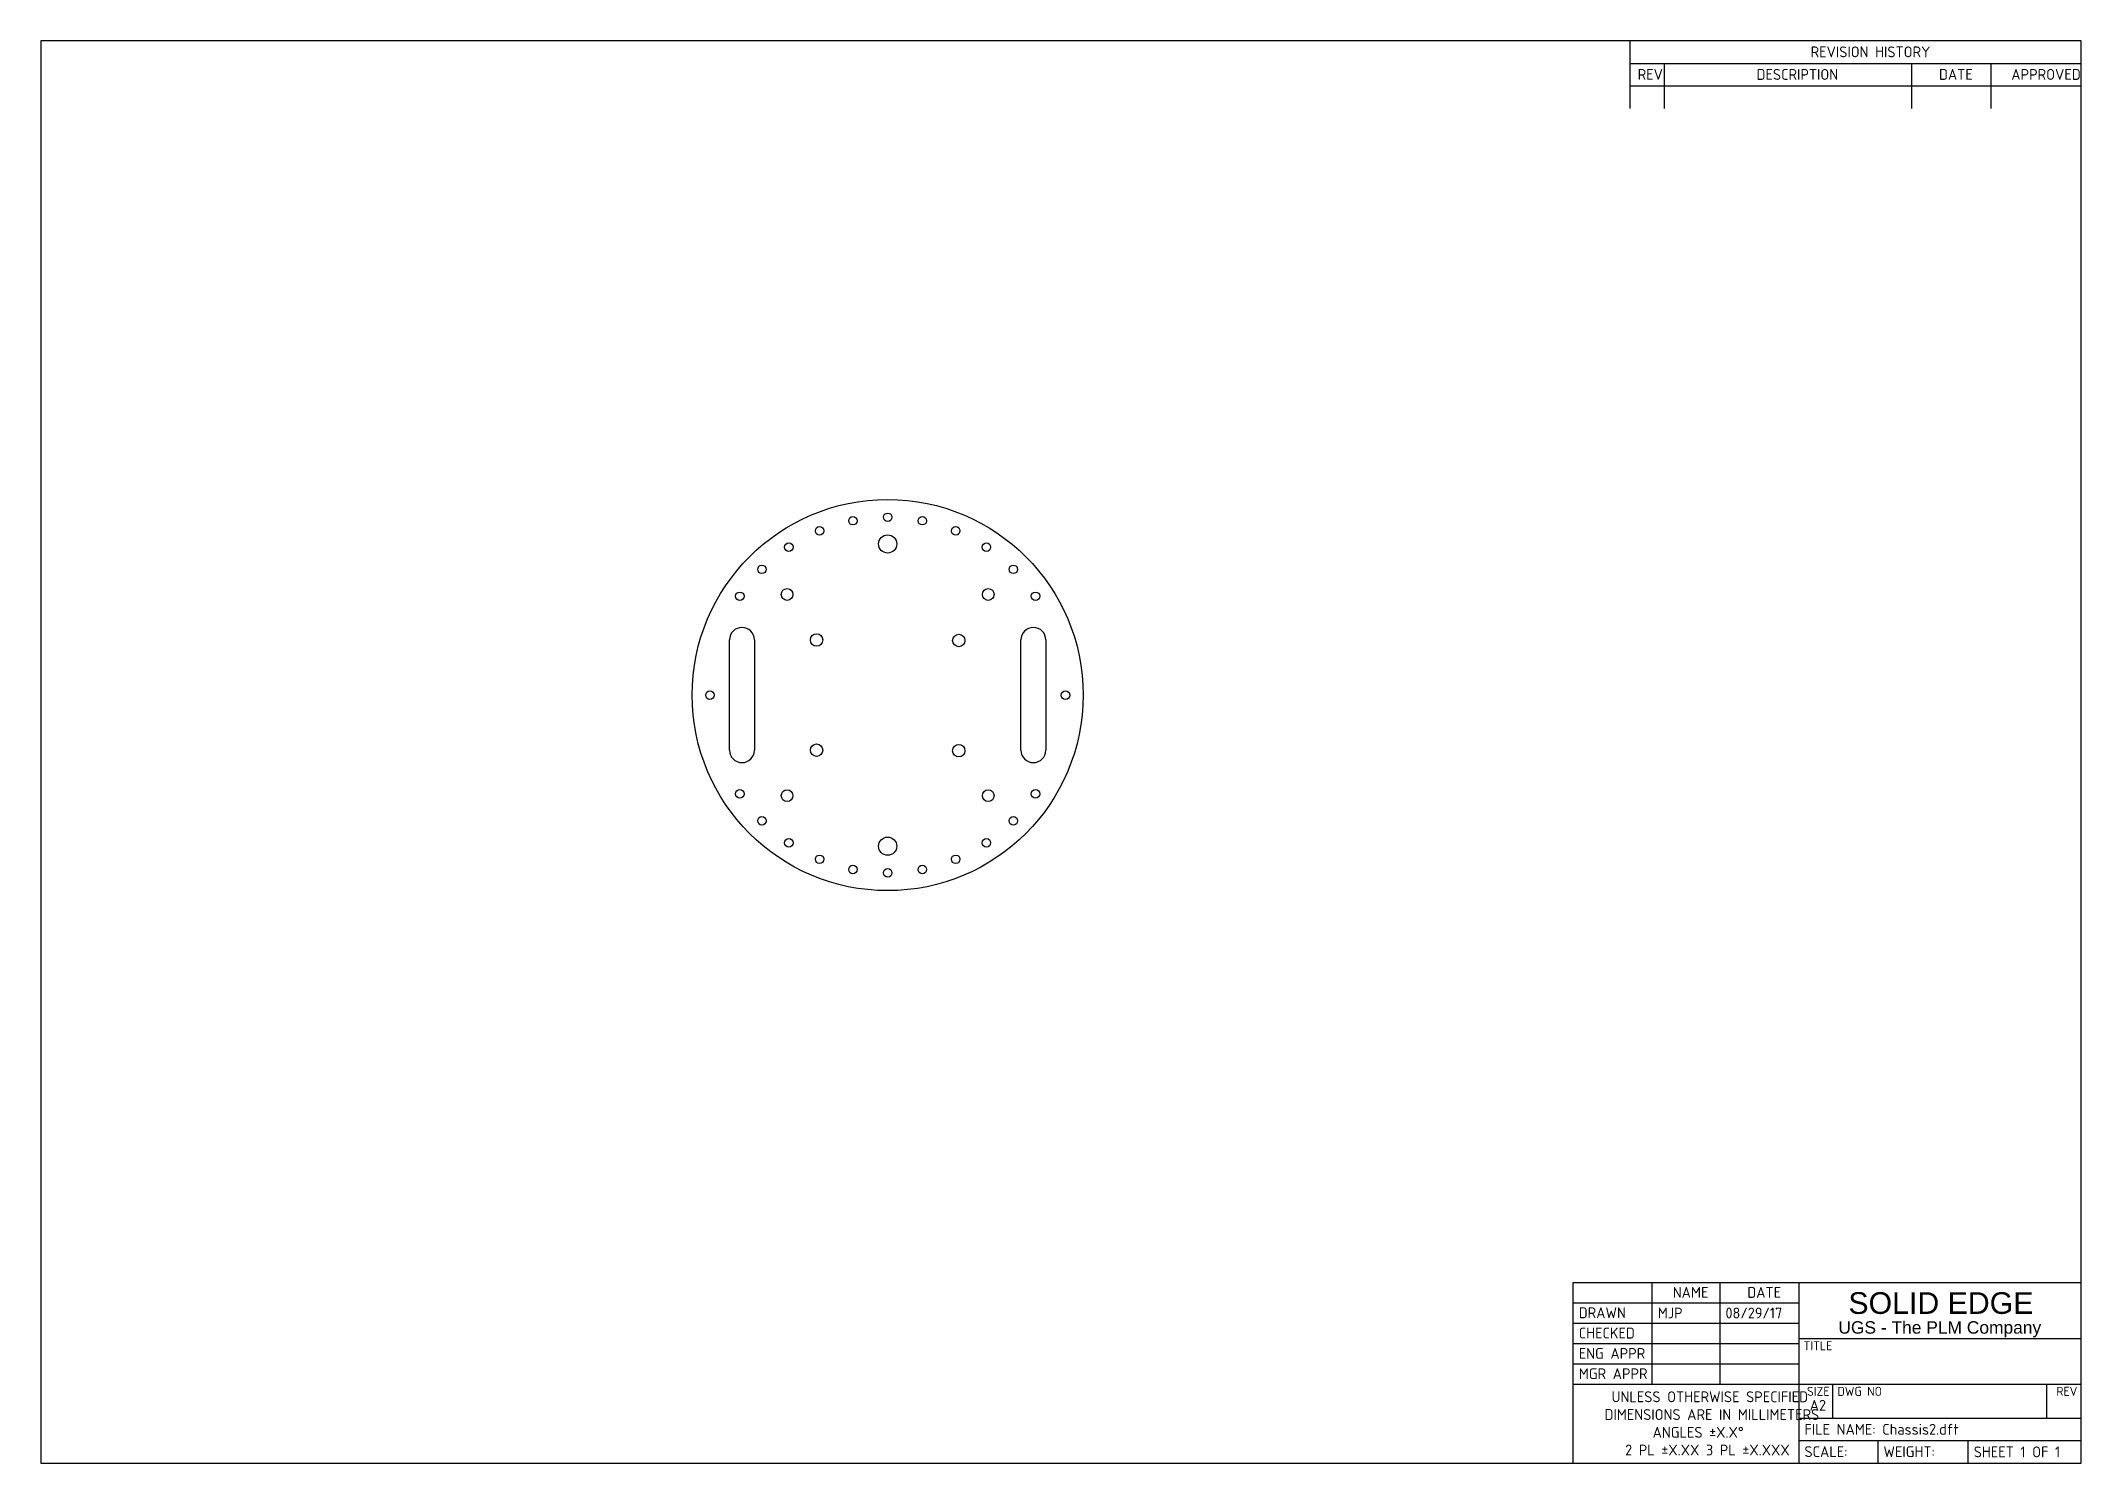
# Model space of a CAD drawing. Header units: millimetres. Extents: x 10 to 584, y 10 to 410.
import ezdxf
from ezdxf.enums import TextEntityAlignment as Align

# ---------------------------------------------------------------- set-up
doc = ezdxf.new("R2010")
doc.units = ezdxf.units.MM
doc.layers.add('CHASSIS', color=7, linetype='Continuous')
doc.layers.add('Default', color=7, linetype='Continuous')
doc.styles.add('SEACAD_arial_ttfB', font='arial.ttf')
doc.styles.add('SEACAD_arial_ttfI', font='arial.ttf')
doc.styles.add('SEACAD_seiso_ttf', font='seiso.ttf')
doc.styles.add('SEACAD_seiso_ttfB', font='seiso.ttf')

# ---------------------------------------------------------------- blocks, each defined once
blk = doc.blocks.new('SE')
at = {"layer": 'CHASSIS', "color": 7, "linetype": 'Continuous'}
for p, q in [((203.74, 210.51), (203.74, 241.51)), ((210.74, 241.51), (210.74, 210.51)), ((285.74, 210.51), (285.74, 241.51)), ((292.74, 241.51), (292.74, 210.51))]:
    blk.add_line(p, q, dxfattribs=at)
for centre, radius in [((248.24, 226.01), 55), ((238.48, 275.05), 1.2), ((248.24, 276.01), 1.2), ((257.99, 275.05), 1.2), ((229.1, 272.21), 1.2), ((248.24, 268.51), 2.55), ((267.37, 272.21), 1.2), ((220.46, 267.59), 1.2), ((276.01, 267.59), 1.2), ((212.88, 261.37), 1.2), ((283.59, 261.37), 1.2), ((206.66, 253.79), 1.2), ((219.95, 254.3), 1.65), ((276.52, 254.3), 1.65), ((289.81, 253.79), 1.2), ((228.24, 241.51), 1.75), ((268.24, 241.37), 1.75), ((198.24, 226.01), 1.2), ((298.24, 226.01), 1.2), ((228.24, 210.51), 1.75), ((268.24, 210.37), 1.75), ((206.66, 198.24), 1.2), ((219.95, 197.73), 1.65), ((276.52, 197.73), 1.65), ((289.81, 198.24), 1.2), ((212.88, 190.66), 1.2), ((283.59, 190.66), 1.2), ((220.46, 184.44), 1.2), ((248.24, 183.51), 2.55), ((276.01, 184.44), 1.2), ((229.1, 179.82), 1.2), ((238.48, 176.98), 1.2), ((257.99, 176.98), 1.2), ((267.37, 179.82), 1.2), ((248.24, 176.01), 1.2)]:
    blk.add_circle(centre, radius, dxfattribs=at)
for centre, start, end in [((207.24, 241.51), 0, 180), ((289.24, 241.51), 0, 180), ((207.24, 210.51), 180, 360), ((289.24, 210.51), 180, 360)]:
    blk.add_arc(centre, 3.5, start, end, dxfattribs=at)
blk = doc.blocks.new('SEANNOT_GROUP')
at = {"layer": 'Default', "color": 136, "linetype": 'Continuous', "lineweight": 0, "style": 'SEACAD_seiso_ttf'}
blk.add_text('MJP', height=3.048, dxfattribs=at).set_placement((464.874, 53.7515), align=Align.TOP_LEFT)
blk = doc.blocks.new('SEANNOT_GROUP1')
at = {"layer": 'Default', "color": 136, "linetype": 'Continuous', "lineweight": 0, "style": 'SEACAD_seiso_ttf'}
blk.add_text('08/29/17', height=3.048, dxfattribs=at).set_placement((483.924, 53.7515), align=Align.TOP_LEFT)
blk = doc.blocks.new('SEANNOT_GROUP5')
at = {"layer": 'Default', "color": 136, "linetype": 'Continuous', "lineweight": 0, "style": 'SEACAD_seiso_ttf'}
blk.add_text('FILE NAME: Chassis2.dft', height=3.048, dxfattribs=at).set_placement((506.149, 21.049), align=Align.TOP_LEFT)
blk = doc.blocks.new('SEANNOT_GROUP6')
at = {"layer": 'Default', "color": 136, "linetype": 'Continuous', "lineweight": 0, "style": 'SEACAD_seiso_ttf'}
blk.add_text('SHEET 1 OF 1', height=3.048, dxfattribs=at).set_placement((553.774, 14.699), align=Align.TOP_LEFT)

msp = doc.modelspace()

# ---------------------------------------------------------------- linework, layer by layer
at = {"layer": 'Default', "color": 7, "linetype": 'Continuous'}
for p, q in [((584, 410), (10, 410)), ((10, 410), (10, 10)), ((457, 410), (457, 390.95)), ((584, 10), (584, 410)), ((457, 403.65), (584, 403.65)), ((466.65, 403.65), (466.65, 390.95)), ((536.25, 403.65), (536.25, 390.95)), ((558.6, 403.65), (558.6, 390.95)), ((457, 397.3), (584, 397.3)), ((441.12, 10), (441.12, 60.8)), ((441.12, 60.8), (584, 60.8)), ((463.35, 32.23), (463.35, 60.8)), ((482.4, 32.23), (482.4, 60.8)), ((504.62, 10), (504.62, 60.8)), ((441.12, 55.09), (504.62, 55.09)), ((441.12, 49.37), (504.62, 49.37)), ((441.12, 43.66), (504.62, 43.66)), ((504.62, 45.05), (584, 45.05)), ((441.12, 37.94), (504.62, 37.94)), ((441.12, 32.23), (584, 32.23)), ((514.15, 22.7), (514.15, 32.1)), ((574.35, 22.7), (574.35, 32.1)), ((504.62, 22.7), (584, 22.7)), ((504.62, 16.35), (584, 16.35)), ((526.85, 10), (526.85, 16.35)), ((552.25, 10), (552.25, 16.35)), ((10, 10), (584, 10))]:
    msp.add_line(p, q, dxfattribs=at)

# ---------------------------------------------------------------- block references
at = {"layer": 'Default'}
for name in ['SE', 'SEANNOT_GROUP', 'SEANNOT_GROUP1', 'SEANNOT_GROUP5', 'SEANNOT_GROUP6']:
    msp.add_blockref(name, (0, 0), dxfattribs=at)

# ---------------------------------------------------------------- texts
at = {"layer": 'Default', "color": 7, "linetype": 'Continuous'}
for s, height, style, p in [('REVISION HISTORY', 3.048, 'SEACAD_seiso_ttf', (507.89, 408.42)), ('REV', 3.048, 'SEACAD_seiso_ttf', (459.23, 402.07)), ('DESCRIPTION', 3.048, 'SEACAD_seiso_ttf', (492.69, 402.07)), ('DATE', 3.048, 'SEACAD_seiso_ttf', (544, 402.07)), ('APPROVED', 3.048, 'SEACAD_seiso_ttf', (564.34, 402.07)), ('NAME', 3.048, 'SEACAD_seiso_ttf', (469.1, 59.54)), ('DATE', 3.048, 'SEACAD_seiso_ttf', (490.08, 59.54)), ('SOLID EDGE', 6.096, 'SEACAD_arial_ttfB', (518.51, 58.08)), ('DRAWN', 3.048, 'SEACAD_seiso_ttf', (442.65, 53.82)), ('CHECKED', 3.048, 'SEACAD_seiso_ttf', (442.65, 48.11)), ('UGS - The PLM Company', 3.5, 'SEACAD_arial_ttfI', (515.69, 49.92)), ('ENG APPR', 3.048, 'SEACAD_seiso_ttf', (442.65, 42.39)), ('TITLE', 2.54, 'SEACAD_seiso_ttf', (505.89, 44.3)), ('MGR APPR', 3.048, 'SEACAD_seiso_ttf', (442.65, 36.68)), ('UNLESS OTHERWISE SPECIFIED', 3.048, 'SEACAD_seiso_ttf', (451.89, 30.19)), ('SIZE', 2.54, 'SEACAD_seiso_ttf', (506.85, 31.47)), ('DWG NO', 2.54, 'SEACAD_seiso_ttf', (515.42, 31.47)), ('REV', 2.54, 'SEACAD_seiso_ttf', (577.01, 31.47)), ('DIMENSIONS ARE IN MILLIMETERS', 3.048, 'SEACAD_seiso_ttf', (449.91, 25.2)), ('A2', 3.048, 'SEACAD_seiso_ttfB', (507.62, 27.79)), ('ANGLES ±X.X°', 3.048, 'SEACAD_seiso_ttf', (463.42, 20.21)), ('2 PL ±X.XX 3 PL ±X.XXX', 3.048, 'SEACAD_seiso_ttf', (455.7, 15.22)), ('SCALE:', 3.048, 'SEACAD_seiso_ttf', (506.15, 14.77)), ('WEIGHT:', 3.048, 'SEACAD_seiso_ttf', (528.37, 14.77))]:
    msp.add_text(s, height=height, dxfattribs=dict(at, style=style)).set_placement(p, align=Align.TOP_LEFT)

doc.saveas('drawing.dxf')
